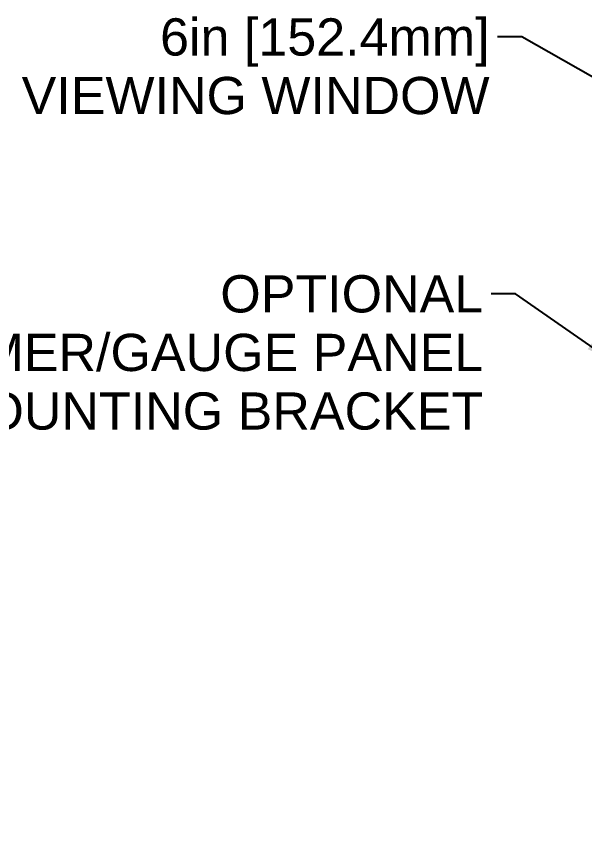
# Model space of a CAD drawing. Header units: inches. Extents: x 12 to 318, y 3 to 204.
# Drawn here: x 105.49 to 127.25, y 57.92 to 89.21 of the extents above; entities that cross this region are included whole.
import ezdxf

# ---------------------------------------------------------------- set-up
doc = ezdxf.new("R2010")
doc.units = ezdxf.units.IN
doc.header["$LTSCALE"] = 9.5
doc.header["$MEASUREMENT"] = 0
doc.layers.add('Symbol (ANSI)', color=7, linetype='Continuous', lineweight=25)
doc.styles.add('MEMCOR Medium', font='arial.ttf')
doc.dimstyles.new('Default (ANSI)$7', dxfattribs={"dimscale": 9.5, "dimtxt": 0.15, "dimasz": 0.098425, "dimexe": 0.125, "dimexo": 0.0625, "dimgap": 0.031496, "dimtad": 0, "dimtih": 1, "dimtoh": 1, "dimdec": 4, "dimrnd": 1e-08, "dimzin": 3, "dimdsep": 46, "dimlunit": 5, "dimtxsty": 'MEMCOR Medium', "dimcen": 0.09, "dimdle": 0.393701, "dimclrd": 256, "dimclre": 256, "dimclrt": 256, "dimadec": 0, "dimazin": 1, "dimtfac": 0.8, "dimtofl": 0, "dimtmove": 0, "dimatfit": 3, "dimfxl": 1, "dimfrac": 1, "dimtolj": 1, "dimtzin": 4, "dimlwd": -1, "dimlwe": -1, "dimarcsym": 0})

msp = doc.modelspace()

# ---------------------------------------------------------------- texts
at = {"layer": 'Symbol (ANSI)', "char_height": 1.42500005, "attachment_point": 3, "line_spacing_factor": 0.944221, "style": 'MEMCOR Medium'}
for s, insert, width in [('\\fArial|b0|i0;6in [152.4mm] \\P\\fArial|b0|i0;VIEWING WINDOW', (123.606578, 89.130709), 17.91677024), ('\\fArial|b0|i0;OPTIONAL\\P\\fArial|b0|i0;PROGRAMMER/GAUGE PANEL\\P\\fArial|b0|i0;MOUNTING BRACKET', (123.363649, 79.296615), 29.54159806)]:
    msp.add_mtext(s, dxfattribs=dict(at, insert=insert, width=width))

# ---------------------------------------------------------------- leaders
at = {"layer": 'Symbol (ANSI)', "annotation_type": 0, "has_hookline": 1, "hookline_direction": 1}
for points, text_width in [([(141.641185, 78.862944), (124.84083, 88.418209), (123.905791, 88.418209)], 17.883459), ([(128.221711, 76.056883), (124.597901, 78.584115), (123.662861, 78.584115)], 29.309704), ([(105.279811, 47.194191), (111.20151, 53.192858), (102.580036, 58.142559), (101.644997, 58.142559)], 26.167122)]:
    msp.add_leader(points, dimstyle='Default (ANSI)$7', override={"dimtad": 0}, dxfattribs=dict(at, text_width=text_width))

doc.saveas('drawing.dxf')
